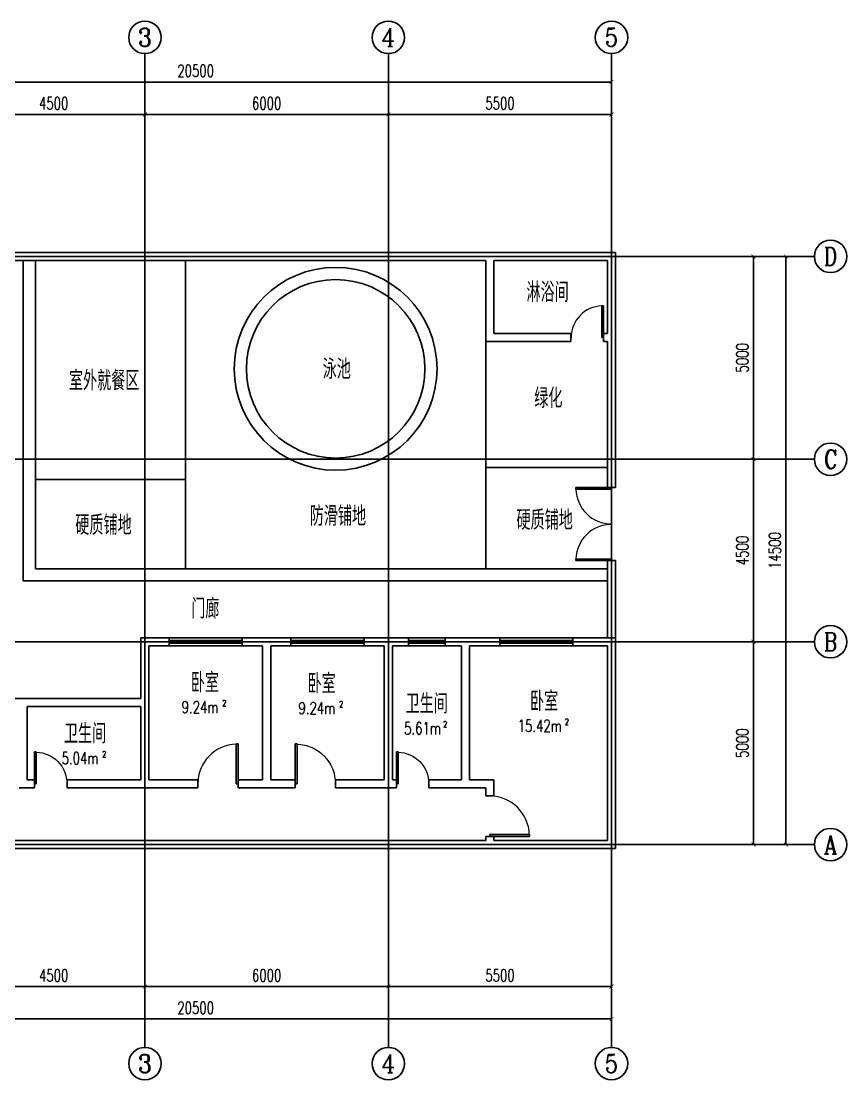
# Model space of a CAD drawing. Header units: millimetres. Extents: x 275322023 to 275354123, y 188976677 to 189002777.
# Drawn here: x 275333773 to 275354123, y 188976677 to 189002777 of the extents above; entities that cross this region are included whole.
import ezdxf
from ezdxf.enums import TextEntityAlignment as Align

# ---------------------------------------------------------------- set-up
doc = ezdxf.new("R2010")
doc.units = ezdxf.units.MM
for name, color, linetype in [('HT-A-AXIS-F01-NEW', 3, 'Continuous'), ('HT-A-AXIS-TEXT-F01-NEW', 7, 'Continuous'), ('HT-A-NOPLOT-F01-NEW', 1, 'Continuous'), ('HT-A-ROOM-F01-NEW', 7, 'Continuous'), ('HT-A-WALL-F01-NEW', 9, 'Continuous'), ('HT-A-WIND-F01-NEW', 4, 'Continuous'), ('WALL-PARAPET', 6, 'Continuous')]:
    doc.layers.add(name, color=color, linetype=linetype)
doc.styles.add('_TCH_AXIS', font='COMPLEX', dxfattribs={"bigfont": 'GBCBIG'})
doc.styles.add('_TCH_DIM_T3', font='SIMPLEX', dxfattribs={"width": 0.71, "bigfont": 'GBCBIG'})
doc.styles.add('_TCH_SPACE', font='SIMPLEX', dxfattribs={"bigfont": 'GBCBIG'})
doc.styles.add('COMPLEX', font='COMPLEX')
doc.dimstyles.new('_TCH_ARCH&&100', dxfattribs={"dimtxt": 297.5, "dimasz": 100, "dimexe": 250, "dimexo": 300, "dimgap": 126.25, "dimtad": 1, "dimdec": 0, "dimzin": 0, "dimdsep": 46, "dimtxsty": '_TCH_DIM_T3', "dimblk": 'ARCHTICK', "dimcen": 0.09, "dimclrt": 7, "dimazin": 2, "dimtfac": 1, "dimtdec": 0, "dimtix": 1, "dimtmove": 2, "dimatfit": 3, "dimfxl": 100, "dimtolj": 1, "dimtzin": 0, "dimarcsym": 0})

# ---------------------------------------------------------------- blocks, each defined once
blk = doc.blocks.new('_ArchTick')
at = {"color": 0, "linetype": 'ByBlock', "const_width": 0.15}
blk.add_lwpolyline([(-0.5, -0.5), (0.5, 0.5)], dxfattribs=at)
blk = doc.blocks.new('*D9')
at = {"layer": 'Defpoints', "color": 0, "transparency": 16777216}
for p in [(275349322.87, 188987476.64), (275351822.87, 188987476.64), (275349322.87, 188982476.64)]:
    blk.add_point(p, dxfattribs=at)
at = {"layer": 'HT-A-AXIS-F01-NEW', "color": 0, "lineweight": -2, "transparency": 16777216}
for p, q in [((275349622.87, 188987476.64), (275352072.87, 188987476.64)), ((275351822.87, 188982476.64), (275351822.87, 188987476.64)), ((275349622.87, 188982476.64), (275352072.87, 188982476.64))]:
    blk.add_line(p, q, dxfattribs=at)
at = {"layer": 'HT-A-AXIS-F01-NEW', "color": 0, "lineweight": -2, "transparency": 16777216, "xscale": 100, "yscale": 100, "zscale": 100}
for p, rotation in [((275351822.87, 188987476.64), 90), ((275351822.87, 188982476.64), 270)]:
    blk.add_blockref('_ArchTick', p, dxfattribs=dict(at, rotation=rotation))
at = {"layer": 'HT-A-AXIS-F01-NEW', "color": 7, "transparency": 16777216, "insert": (275351547.87, 188984976.64), "char_height": 297.5, "attachment_point": 5, "rotation": 90, "style": '_TCH_DIM_T3'}
blk.add_mtext('\\A1;5000', dxfattribs=at)
blk = doc.blocks.new('*D10')
at = {"layer": 'Defpoints', "color": 0, "transparency": 16777216}
for p in [(275349322.87, 188991976.64), (275351822.87, 188991976.64), (275349322.87, 188987476.64)]:
    blk.add_point(p, dxfattribs=at)
at = {"layer": 'HT-A-AXIS-F01-NEW', "color": 0, "lineweight": -2, "transparency": 16777216}
for p, q in [((275349622.87, 188991976.64), (275352072.87, 188991976.64)), ((275351822.87, 188987476.64), (275351822.87, 188991976.64)), ((275349622.87, 188987476.64), (275352072.87, 188987476.64))]:
    blk.add_line(p, q, dxfattribs=at)
at = {"layer": 'HT-A-AXIS-F01-NEW', "color": 0, "lineweight": -2, "transparency": 16777216, "xscale": 100, "yscale": 100, "zscale": 100}
for p, rotation in [((275351822.87, 188991976.64), 90), ((275351822.87, 188987476.64), 270)]:
    blk.add_blockref('_ArchTick', p, dxfattribs=dict(at, rotation=rotation))
at = {"layer": 'HT-A-AXIS-F01-NEW', "color": 7, "transparency": 16777216, "insert": (275351547.87, 188989726.64), "char_height": 297.5, "attachment_point": 5, "rotation": 90, "style": '_TCH_DIM_T3'}
blk.add_mtext('\\A1;4500', dxfattribs=at)
blk = doc.blocks.new('*D11')
at = {"layer": 'Defpoints', "color": 0, "transparency": 16777216}
for p in [(275349322.87, 188996976.64), (275351822.87, 188996976.64), (275349322.87, 188991976.64)]:
    blk.add_point(p, dxfattribs=at)
at = {"layer": 'HT-A-AXIS-F01-NEW', "color": 0, "lineweight": -2, "transparency": 16777216}
for p, q in [((275349622.87, 188996976.64), (275352072.87, 188996976.64)), ((275351822.87, 188991976.64), (275351822.87, 188996976.64)), ((275349622.87, 188991976.64), (275352072.87, 188991976.64))]:
    blk.add_line(p, q, dxfattribs=at)
at = {"layer": 'HT-A-AXIS-F01-NEW', "color": 0, "lineweight": -2, "transparency": 16777216, "xscale": 100, "yscale": 100, "zscale": 100}
for p, rotation in [((275351822.87, 188996976.64), 90), ((275351822.87, 188991976.64), 270)]:
    blk.add_blockref('_ArchTick', p, dxfattribs=dict(at, rotation=rotation))
at = {"layer": 'HT-A-AXIS-F01-NEW', "color": 7, "transparency": 16777216, "insert": (275351547.87, 188994476.64), "char_height": 297.5, "attachment_point": 5, "rotation": 90, "style": '_TCH_DIM_T3'}
blk.add_mtext('\\A1;5000', dxfattribs=at)
blk = doc.blocks.new('*D12')
at = {"layer": 'Defpoints', "color": 0, "transparency": 16777216}
for p in [(275349322.87, 188996976.64), (275352622.87, 188996976.64), (275349322.87, 188982476.64)]:
    blk.add_point(p, dxfattribs=at)
at = {"layer": 'HT-A-AXIS-F01-NEW', "color": 0, "lineweight": -2, "transparency": 16777216}
for p, q in [((275349622.87, 188996976.64), (275352872.87, 188996976.64)), ((275352622.87, 188982476.64), (275352622.87, 188996976.64)), ((275349622.87, 188982476.64), (275352872.87, 188982476.64))]:
    blk.add_line(p, q, dxfattribs=at)
at = {"layer": 'HT-A-AXIS-F01-NEW', "color": 0, "lineweight": -2, "transparency": 16777216, "xscale": 100, "yscale": 100, "zscale": 100}
for p, rotation in [((275352622.87, 188996976.64), 90), ((275352622.87, 188982476.64), 270)]:
    blk.add_blockref('_ArchTick', p, dxfattribs=dict(at, rotation=rotation))
at = {"layer": 'HT-A-AXIS-F01-NEW', "color": 7, "transparency": 16777216, "insert": (275352347.87, 188989726.64), "char_height": 297.5, "attachment_point": 5, "rotation": 90, "style": '_TCH_DIM_T3'}
blk.add_mtext('\\A1;14500', dxfattribs=at)
blk = doc.blocks.new('*D18')
at = {"layer": 'Defpoints', "color": 0, "transparency": 16777216}
for p in [(275336822.87, 189000476.64), (275332322.87, 188997976.64), (275336822.87, 188997976.64)]:
    blk.add_point(p, dxfattribs=at)
at = {"layer": 'HT-A-AXIS-F01-NEW', "color": 0, "lineweight": -2, "transparency": 16777216}
for p, q in [((275332322.87, 188998276.64), (275332322.87, 189000726.64)), ((275336822.87, 188998276.64), (275336822.87, 189000726.64)), ((275332322.87, 189000476.64), (275336822.87, 189000476.64))]:
    blk.add_line(p, q, dxfattribs=at)
at = {"layer": 'HT-A-AXIS-F01-NEW', "color": 0, "lineweight": -2, "transparency": 16777216, "xscale": 100, "yscale": 100, "zscale": 100, "rotation": 180}
blk.add_blockref('_ArchTick', (275332322.87, 189000476.64), dxfattribs=at)
at = {"layer": 'HT-A-AXIS-F01-NEW', "color": 0, "lineweight": -2, "transparency": 16777216, "xscale": 100, "yscale": 100, "zscale": 100}
blk.add_blockref('_ArchTick', (275336822.87, 189000476.64), dxfattribs=at)
at = {"layer": 'HT-A-AXIS-F01-NEW', "color": 7, "transparency": 16777216, "insert": (275334572.87, 189000751.64), "char_height": 297.5, "attachment_point": 5, "style": '_TCH_DIM_T3'}
blk.add_mtext('\\A1;4500', dxfattribs=at)
blk = doc.blocks.new('*D19')
at = {"layer": 'Defpoints', "color": 0, "transparency": 16777216}
for p in [(275342822.87, 189000476.64), (275336822.87, 188997976.64), (275342822.87, 188997976.64)]:
    blk.add_point(p, dxfattribs=at)
at = {"layer": 'HT-A-AXIS-F01-NEW', "color": 0, "lineweight": -2, "transparency": 16777216}
for p, q in [((275336822.87, 188998276.64), (275336822.87, 189000726.64)), ((275342822.87, 188998276.64), (275342822.87, 189000726.64)), ((275336822.87, 189000476.64), (275342822.87, 189000476.64))]:
    blk.add_line(p, q, dxfattribs=at)
at = {"layer": 'HT-A-AXIS-F01-NEW', "color": 0, "lineweight": -2, "transparency": 16777216, "xscale": 100, "yscale": 100, "zscale": 100, "rotation": 180}
blk.add_blockref('_ArchTick', (275336822.87, 189000476.64), dxfattribs=at)
at = {"layer": 'HT-A-AXIS-F01-NEW', "color": 0, "lineweight": -2, "transparency": 16777216, "xscale": 100, "yscale": 100, "zscale": 100}
blk.add_blockref('_ArchTick', (275342822.87, 189000476.64), dxfattribs=at)
at = {"layer": 'HT-A-AXIS-F01-NEW', "color": 7, "transparency": 16777216, "insert": (275339822.87, 189000751.64), "char_height": 297.5, "attachment_point": 5, "style": '_TCH_DIM_T3'}
blk.add_mtext('\\A1;6000', dxfattribs=at)
blk = doc.blocks.new('*D20')
at = {"layer": 'Defpoints', "color": 0, "transparency": 16777216}
for p in [(275348322.87, 189000476.64), (275342822.87, 188997976.64), (275348322.87, 188997976.64)]:
    blk.add_point(p, dxfattribs=at)
at = {"layer": 'HT-A-AXIS-F01-NEW', "color": 0, "lineweight": -2, "transparency": 16777216}
for p, q in [((275342822.87, 188998276.64), (275342822.87, 189000726.64)), ((275348322.87, 188998276.64), (275348322.87, 189000726.64)), ((275342822.87, 189000476.64), (275348322.87, 189000476.64))]:
    blk.add_line(p, q, dxfattribs=at)
at = {"layer": 'HT-A-AXIS-F01-NEW', "color": 0, "lineweight": -2, "transparency": 16777216, "xscale": 100, "yscale": 100, "zscale": 100, "rotation": 180}
blk.add_blockref('_ArchTick', (275342822.87, 189000476.64), dxfattribs=at)
at = {"layer": 'HT-A-AXIS-F01-NEW', "color": 0, "lineweight": -2, "transparency": 16777216, "xscale": 100, "yscale": 100, "zscale": 100}
blk.add_blockref('_ArchTick', (275348322.87, 189000476.64), dxfattribs=at)
at = {"layer": 'HT-A-AXIS-F01-NEW', "color": 7, "transparency": 16777216, "insert": (275345572.87, 189000751.64), "char_height": 297.5, "attachment_point": 5, "style": '_TCH_DIM_T3'}
blk.add_mtext('\\A1;5500', dxfattribs=at)
blk = doc.blocks.new('*D21')
at = {"layer": 'Defpoints', "color": 0, "transparency": 16777216}
for p in [(275348322.87, 189001276.64), (275327822.87, 188997976.64), (275348322.87, 188997976.64)]:
    blk.add_point(p, dxfattribs=at)
at = {"layer": 'HT-A-AXIS-F01-NEW', "color": 0, "lineweight": -2, "transparency": 16777216}
for p, q in [((275327822.87, 188998276.64), (275327822.87, 189001526.64)), ((275348322.87, 188998276.64), (275348322.87, 189001526.64)), ((275327822.87, 189001276.64), (275348322.87, 189001276.64))]:
    blk.add_line(p, q, dxfattribs=at)
at = {"layer": 'HT-A-AXIS-F01-NEW', "color": 0, "lineweight": -2, "transparency": 16777216, "xscale": 100, "yscale": 100, "zscale": 100, "rotation": 180}
blk.add_blockref('_ArchTick', (275327822.87, 189001276.64), dxfattribs=at)
at = {"layer": 'HT-A-AXIS-F01-NEW', "color": 0, "lineweight": -2, "transparency": 16777216, "xscale": 100, "yscale": 100, "zscale": 100}
blk.add_blockref('_ArchTick', (275348322.87, 189001276.64), dxfattribs=at)
at = {"layer": 'HT-A-AXIS-F01-NEW', "color": 7, "transparency": 16777216, "insert": (275338072.87, 189001551.64), "char_height": 297.5, "attachment_point": 5, "style": '_TCH_DIM_T3'}
blk.add_mtext('\\A1;20500', dxfattribs=at)
blk = doc.blocks.new('*D23')
at = {"layer": 'Defpoints', "color": 0, "transparency": 16777216}
for p in [(275332322.87, 188981476.64), (275336822.87, 188981476.64), (275336822.87, 188978976.64)]:
    blk.add_point(p, dxfattribs=at)
at = {"layer": 'HT-A-AXIS-F01-NEW', "color": 0, "lineweight": -2, "transparency": 16777216}
for p, q in [((275332322.87, 188981176.64), (275332322.87, 188978726.64)), ((275336822.87, 188981176.64), (275336822.87, 188978726.64)), ((275332322.87, 188978976.64), (275336822.87, 188978976.64))]:
    blk.add_line(p, q, dxfattribs=at)
at = {"layer": 'HT-A-AXIS-F01-NEW', "color": 0, "lineweight": -2, "transparency": 16777216, "xscale": 100, "yscale": 100, "zscale": 100, "rotation": 180}
blk.add_blockref('_ArchTick', (275332322.87, 188978976.64), dxfattribs=at)
at = {"layer": 'HT-A-AXIS-F01-NEW', "color": 0, "lineweight": -2, "transparency": 16777216, "xscale": 100, "yscale": 100, "zscale": 100}
blk.add_blockref('_ArchTick', (275336822.87, 188978976.64), dxfattribs=at)
at = {"layer": 'HT-A-AXIS-F01-NEW', "color": 7, "transparency": 16777216, "insert": (275334572.87, 188979251.64), "char_height": 297.5, "attachment_point": 5, "style": '_TCH_DIM_T3'}
blk.add_mtext('\\A1;4500', dxfattribs=at)
blk = doc.blocks.new('*D24')
at = {"layer": 'Defpoints', "color": 0, "transparency": 16777216}
for p in [(275336822.87, 188981476.64), (275342822.87, 188981476.64), (275342822.87, 188978976.64)]:
    blk.add_point(p, dxfattribs=at)
at = {"layer": 'HT-A-AXIS-F01-NEW', "color": 0, "lineweight": -2, "transparency": 16777216}
for p, q in [((275336822.87, 188981176.64), (275336822.87, 188978726.64)), ((275342822.87, 188981176.64), (275342822.87, 188978726.64)), ((275336822.87, 188978976.64), (275342822.87, 188978976.64))]:
    blk.add_line(p, q, dxfattribs=at)
at = {"layer": 'HT-A-AXIS-F01-NEW', "color": 0, "lineweight": -2, "transparency": 16777216, "xscale": 100, "yscale": 100, "zscale": 100, "rotation": 180}
blk.add_blockref('_ArchTick', (275336822.87, 188978976.64), dxfattribs=at)
at = {"layer": 'HT-A-AXIS-F01-NEW', "color": 0, "lineweight": -2, "transparency": 16777216, "xscale": 100, "yscale": 100, "zscale": 100}
blk.add_blockref('_ArchTick', (275342822.87, 188978976.64), dxfattribs=at)
at = {"layer": 'HT-A-AXIS-F01-NEW', "color": 7, "transparency": 16777216, "insert": (275339822.87, 188979251.64), "char_height": 297.5, "attachment_point": 5, "style": '_TCH_DIM_T3'}
blk.add_mtext('\\A1;6000', dxfattribs=at)
blk = doc.blocks.new('*D25')
at = {"layer": 'Defpoints', "color": 0, "transparency": 16777216}
for p in [(275342822.87, 188981476.64), (275348322.87, 188981476.64), (275348322.87, 188978976.64)]:
    blk.add_point(p, dxfattribs=at)
at = {"layer": 'HT-A-AXIS-F01-NEW', "color": 0, "lineweight": -2, "transparency": 16777216}
for p, q in [((275342822.87, 188981176.64), (275342822.87, 188978726.64)), ((275348322.87, 188981176.64), (275348322.87, 188978726.64)), ((275342822.87, 188978976.64), (275348322.87, 188978976.64))]:
    blk.add_line(p, q, dxfattribs=at)
at = {"layer": 'HT-A-AXIS-F01-NEW', "color": 0, "lineweight": -2, "transparency": 16777216, "xscale": 100, "yscale": 100, "zscale": 100, "rotation": 180}
blk.add_blockref('_ArchTick', (275342822.87, 188978976.64), dxfattribs=at)
at = {"layer": 'HT-A-AXIS-F01-NEW', "color": 0, "lineweight": -2, "transparency": 16777216, "xscale": 100, "yscale": 100, "zscale": 100}
blk.add_blockref('_ArchTick', (275348322.87, 188978976.64), dxfattribs=at)
at = {"layer": 'HT-A-AXIS-F01-NEW', "color": 7, "transparency": 16777216, "insert": (275345572.87, 188979251.64), "char_height": 297.5, "attachment_point": 5, "style": '_TCH_DIM_T3'}
blk.add_mtext('\\A1;5500', dxfattribs=at)
blk = doc.blocks.new('*D26')
at = {"layer": 'Defpoints', "color": 0, "transparency": 16777216}
for p in [(275327822.87, 188981476.64), (275348322.87, 188981476.64), (275348322.87, 188978176.64)]:
    blk.add_point(p, dxfattribs=at)
at = {"layer": 'HT-A-AXIS-F01-NEW', "color": 0, "lineweight": -2, "transparency": 16777216}
for p, q in [((275327822.87, 188981176.64), (275327822.87, 188977926.64)), ((275348322.87, 188981176.64), (275348322.87, 188977926.64)), ((275327822.87, 188978176.64), (275348322.87, 188978176.64))]:
    blk.add_line(p, q, dxfattribs=at)
at = {"layer": 'HT-A-AXIS-F01-NEW', "color": 0, "lineweight": -2, "transparency": 16777216, "xscale": 100, "yscale": 100, "zscale": 100, "rotation": 180}
blk.add_blockref('_ArchTick', (275327822.87, 188978176.64), dxfattribs=at)
at = {"layer": 'HT-A-AXIS-F01-NEW', "color": 0, "lineweight": -2, "transparency": 16777216, "xscale": 100, "yscale": 100, "zscale": 100}
blk.add_blockref('_ArchTick', (275348322.87, 188978176.64), dxfattribs=at)
at = {"layer": 'HT-A-AXIS-F01-NEW', "color": 7, "transparency": 16777216, "insert": (275338072.87, 188978451.64), "char_height": 297.5, "attachment_point": 5, "style": '_TCH_DIM_T3'}
blk.add_mtext('\\A1;20500', dxfattribs=at)
blk = doc.blocks.new('$DorLib2D$00000001')
for p, q in [((0.45, 0.98), (0.5, 0.98)), ((0.45, 0), (0.45, 0.98)), ((0.5, 0), (0.5, 0.98)), ((0.5, 0), (0.45, 0))]:
    blk.add_line(p, q)
at = {"lineweight": 13}
blk.add_arc((0.48, 0), 0.975, 91.47, 180, dxfattribs=at)
blk = doc.blocks.new('$TCHSYS$WIN2D')
for p, q in [((-0.5, 0.5), (0.5, 0.5)), ((-0.5, 0.5), (-0.5, -0.5)), ((0.5, 0.5), (0.5, -0.5)), ((0.5, 0.17), (-0.5, 0.17)), ((0.5, -0.17), (-0.5, -0.17)), ((-0.5, -0.5), (0.5, -0.5))]:
    blk.add_line(p, q)
blk = doc.blocks.new('$DorLib2D$00000002')
for p, q in [((-0.5, 0), (-0.5, 0.49)), ((-0.48, 0.49), (-0.5, 0.49)), ((-0.48, 0), (-0.48, 0.49)), ((0.48, 0), (0.48, 0.49)), ((0.48, 0.49), (0.5, 0.49)), ((0.5, 0), (0.5, 0.49)), ((-0.5, 0), (-0.48, 0)), ((0.5, 0), (0.48, 0))]:
    blk.add_line(p, q)
at = {"lineweight": 13}
for centre, start, end in [((-0.49, 0), 0, 88.53), ((0.49, 0), 91.47, 180)]:
    blk.add_arc(centre, 0.487, start, end, dxfattribs=at)
blk = doc.blocks.new('_AXISO')
blk.add_circle((0, 0), 0.5)
at = {"layer": 'HT-A-AXIS-TEXT-F01-NEW', "style": 'COMPLEX', "width": 1.04}
blk.add_attdef('A', text='', height=0.56, dxfattribs=at).set_placement((-0.25, -0.28), (0.25, -0.28), align=Align.FIT)

msp = doc.modelspace()

# ---------------------------------------------------------------- linework, layer by layer
for points in [[(275333822.87, 188996876.64), (275333822.87, 188988976.64), (275348222.87, 188988976.64), (275348222.87, 188987576.64)], [(275334122.87, 188996876.64), (275334122.87, 188989276.64), (275348222.87, 188989276.64), (275348222.87, 188987576.64)], [(275337822.87, 188996876.64), (275337822.87, 188989276.64)], [(275345222.87, 188994876.64), (275345222.87, 188989276.64)], [(275348222.87, 188991776.64), (275348222.87, 188991776.64), (275345222.87, 188991776.64)], [(275337822.87, 188991475.14), (275334122.87, 188991476.64)]]:
    msp.add_lwpolyline(points)
for radius in [2500, 2200]:
    msp.add_circle((275341522.87, 188994205.96), radius)
at = {"layer": 'HT-A-AXIS-F01-NEW'}
for p, q in [((275336822.87, 188997976.64), (275336822.87, 189001976.64)), ((275342822.87, 188997976.64), (275342822.87, 189001976.64)), ((275348322.87, 188997976.64), (275348322.87, 189001976.64)), ((275349322.87, 188996976.64), (275353322.87, 188996976.64)), ((275349322.87, 188991976.64), (275353322.87, 188991976.64)), ((275349322.87, 188987476.64), (275353322.87, 188987476.64)), ((275349322.87, 188982476.64), (275353322.87, 188982476.64)), ((275336822.87, 188981476.64), (275336822.87, 188977476.64)), ((275342822.87, 188981476.64), (275342822.87, 188977476.64)), ((275348322.87, 188981476.64), (275348322.87, 188977476.64))]:
    msp.add_line(p, q, dxfattribs=at)
at = {"layer": 'HT-A-NOPLOT-F01-NEW'}
for p, q in [((275336822.87, 188981476.64), (275336822.87, 188997976.64)), ((275342822.87, 188981476.64), (275342822.87, 188997976.64)), ((275348322.87, 188981476.64), (275348322.87, 188997976.64)), ((275326822.87, 188996976.64), (275349358.78, 188996976.64)), ((275326822.87, 188991976.64), (275349358.78, 188991976.64)), ((275326822.87, 188987476.64), (275349322.87, 188987476.64)), ((275326822.87, 188982476.64), (275349322.87, 188982476.64))]:
    msp.add_line(p, q, dxfattribs=at)
at = {"layer": 'HT-A-WALL-F01-NEW'}
for p, q in [((275348222.87, 188997076.64), (275348222.87, 188997076.64)), ((275348422.87, 188997076.64), (275348222.87, 188997076.64)), ((275348422.87, 188997076.64), (275348422.87, 188997076.64)), ((275337422.87, 188987576.64), (275336722.87, 188987576.64)), ((275336722.87, 188987576.64), (275336722.87, 188986076.64)), ((275337422.87, 188987376.64), (275337422.87, 188987576.64)), ((275339822.87, 188987576.64), (275339222.87, 188987576.64)), ((275339222.87, 188987576.64), (275339222.87, 188987376.64)), ((275340422.87, 188987576.64), (275339822.87, 188987576.64)), ((275340422.87, 188987376.64), (275340422.87, 188987576.64)), ((275342822.87, 188987576.64), (275342222.87, 188987576.64)), ((275342222.87, 188987576.64), (275342222.87, 188987376.64)), ((275343322.87, 188987576.64), (275342822.87, 188987576.64)), ((275343322.87, 188987376.64), (275343322.87, 188987576.64)), ((275344722.87, 188987576.64), (275344222.87, 188987576.64)), ((275344222.87, 188987576.64), (275344222.87, 188987376.64)), ((275345572.87, 188987576.64), (275344722.87, 188987576.64)), ((275345572.87, 188987376.64), (275345572.87, 188987576.64)), ((275348422.87, 188987576.64), (275347372.87, 188987576.64)), ((275347372.87, 188987576.64), (275347372.87, 188987376.64)), ((275348422.87, 188987576.64), (275348422.87, 188982376.64)), ((275336922.87, 188987376.64), (275337422.87, 188987376.64)), ((275336922.87, 188987376.64), (275336922.87, 188985976.64)), ((275339222.87, 188987376.64), (275339722.87, 188987376.64)), ((275339722.87, 188984076.64), (275339722.87, 188987376.64)), ((275339922.87, 188987376.64), (275340422.87, 188987376.64)), ((275339922.87, 188984076.64), (275339922.87, 188987376.64)), ((275342222.87, 188987376.64), (275342722.87, 188987376.64)), ((275342722.87, 188984076.64), (275342722.87, 188987376.64)), ((275342922.87, 188984076.64), (275342922.87, 188987376.64)), ((275342922.87, 188987376.64), (275343322.87, 188987376.64)), ((275344222.87, 188987376.64), (275344622.87, 188987376.64)), ((275344622.87, 188987376.64), (275344622.87, 188984076.64)), ((275344822.87, 188987376.64), (275344822.87, 188984076.64)), ((275344822.87, 188987376.64), (275345572.87, 188987376.64)), ((275347372.87, 188987376.64), (275348222.87, 188987376.64)), ((275348222.87, 188987376.64), (275348222.87, 188982576.64)), ((275332422.87, 188986076.64), (275333822.87, 188986076.64)), ((275333822.87, 188986076.64), (275336722.87, 188986076.64)), ((275336922.87, 188985976.64), (275336922.87, 188984076.64)), ((275333922.87, 188985876.64), (275336722.87, 188985876.64)), ((275333922.87, 188985876.64), (275333922.87, 188984076.64)), ((275336722.87, 188985876.64), (275336722.87, 188984076.64)), ((275333722.87, 188983876.64), (275334104.81, 188983876.64)), ((275334104.81, 188984076.64), (275333922.87, 188984076.64)), ((275334104.81, 188983876.64), (275334104.81, 188984076.64)), ((275336722.87, 188984076.64), (275334904.81, 188984076.64)), ((275334904.81, 188984076.64), (275334904.81, 188983876.64)), ((275334904.81, 188983876.64), (275336822.87, 188983876.64)), ((275336822.87, 188983876.64), (275338122.87, 188983876.64)), ((275338122.87, 188984076.64), (275336922.87, 188984076.64)), ((275338122.87, 188983876.64), (275338122.87, 188984076.64)), ((275339722.87, 188984076.64), (275339122.87, 188984076.64)), ((275339122.87, 188984076.64), (275339122.87, 188983876.64)), ((275339122.87, 188983876.64), (275339822.87, 188983876.64)), ((275339822.87, 188983876.64), (275340522.87, 188983876.64)), ((275340522.87, 188984076.64), (275339922.87, 188984076.64)), ((275340522.87, 188983876.64), (275340522.87, 188984076.64)), ((275342722.87, 188984076.64), (275341522.87, 188984076.64)), ((275341522.87, 188984076.64), (275341522.87, 188983876.64)), ((275341522.87, 188983876.64), (275342822.87, 188983876.64)), ((275342822.87, 188983876.64), (275343022.87, 188983876.64)), ((275343022.87, 188984076.64), (275342922.87, 188984076.64)), ((275343022.87, 188983876.64), (275343022.87, 188984076.64)), ((275344622.87, 188984076.64), (275343822.87, 188984076.64)), ((275343822.87, 188984076.64), (275343822.87, 188983876.64)), ((275343822.87, 188983876.64), (275344722.87, 188983876.64)), ((275344722.87, 188983876.64), (275345222.87, 188983876.64)), ((275344822.87, 188984076.64), (275345422.87, 188984076.64)), ((275345222.87, 188983876.64), (275345222.87, 188983676.64)), ((275345422.87, 188983676.64), (275345422.87, 188984076.64)), ((275345222.87, 188983676.64), (275345422.87, 188983676.64)), ((275345222.87, 188982576.64), (275332422.87, 188982576.64)), ((275345422.87, 188982676.64), (275345222.87, 188982676.64)), ((275345222.87, 188982676.64), (275345222.87, 188982576.64)), ((275345422.87, 188982576.64), (275345422.87, 188982676.64)), ((275348222.87, 188982576.64), (275345422.87, 188982576.64)), ((275345322.87, 188982376.64), (275332322.87, 188982376.64)), ((275348422.87, 188982376.64), (275345322.87, 188982376.64))]:
    msp.add_line(p, q, dxfattribs=at)
at = {"layer": 'WALL-PARAPET'}
for p, q in [((275332422.87, 188997076.64), (275345322.87, 188997076.64)), ((275345322.87, 188997076.64), (275348422.87, 188997076.64)), ((275348422.87, 188997076.64), (275348422.87, 188994976.64)), ((275332422.87, 188996876.64), (275345222.87, 188996876.64)), ((275345222.87, 188996876.64), (275345222.87, 188994876.64)), ((275345422.87, 188996876.64), (275345422.87, 188995076.64)), ((275345422.87, 188996876.64), (275348222.87, 188996876.64)), ((275348222.87, 188996876.64), (275348222.87, 188995076.64)), ((275347322.87, 188995076.64), (275345422.87, 188995076.64)), ((275347322.87, 188994876.64), (275347322.87, 188995076.64)), ((275348222.87, 188995076.64), (275348122.87, 188995076.64)), ((275348122.87, 188995076.64), (275348122.87, 188994876.64)), ((275345222.87, 188994876.64), (275347322.87, 188994876.64)), ((275348122.87, 188994876.64), (275348222.87, 188994876.64)), ((275348222.87, 188994876.64), (275348222.87, 188991276.64)), ((275348422.87, 188991276.64), (275348422.87, 188994976.64)), ((275348222.87, 188991276.64), (275348422.87, 188991276.64)), ((275348422.87, 188989476.64), (275348222.87, 188989476.64)), ((275348222.87, 188989476.64), (275348222.87, 188987576.64)), ((275348422.87, 188987576.64), (275348422.87, 188989476.64))]:
    msp.add_line(p, q, dxfattribs=at)

# ---------------------------------------------------------------- block references
at = {"layer": 'HT-A-AXIS-F01-NEW'}
ref = msp.add_blockref('_AXISO', (275336822.87, 189002376.64), dxfattribs=dict(at, xscale=800, yscale=800, zscale=800))
ref.add_attrib('A', '3', dxfattribs={"layer": 'HT-A-AXIS-TEXT-F01-NEW', "height": 452, "style": '_TCH_AXIS', "width": 1.1}).set_placement((275336657.57, 189002150.64), (275336988.17, 189002150.64), align=Align.FIT)
ref = msp.add_blockref('_AXISO', (275342822.87, 189002376.64), dxfattribs=dict(at, xscale=800, yscale=800, zscale=800))
ref.add_attrib('A', '4', dxfattribs={"layer": 'HT-A-AXIS-TEXT-F01-NEW', "height": 450.18, "style": '_TCH_AXIS', "width": 0.97}).set_placement((275342656.33, 189002151.55), (275342989.41, 189002151.55), align=Align.FIT)
ref = msp.add_blockref('_AXISO', (275348322.87, 189002376.64), dxfattribs=dict(at, xscale=800, yscale=800, zscale=800))
ref.add_attrib('A', '5', dxfattribs={"layer": 'HT-A-AXIS-TEXT-F01-NEW', "height": 450.18, "style": '_TCH_AXIS', "width": 1.11}).set_placement((275348156.33, 189002151.55), (275348489.41, 189002151.55), align=Align.FIT)
ref = msp.add_blockref('_AXISO', (275353722.87, 188996976.64), dxfattribs=dict(at, xscale=800, yscale=800, zscale=800))
ref.add_attrib('A', 'D', dxfattribs={"layer": 'HT-A-AXIS-TEXT-F01-NEW', "height": 448.31, "style": '_TCH_AXIS', "width": 0.92}).set_placement((275353555.08, 188996752.48), (275353890.66, 188996752.48), align=Align.FIT)
ref = msp.add_blockref('_AXISO', (275353722.87, 188991976.64), dxfattribs=dict(at, xscale=800, yscale=800, zscale=800))
ref.add_attrib('A', 'C', dxfattribs={"layer": 'HT-A-AXIS-TEXT-F01-NEW', "height": 452, "style": '_TCH_AXIS', "width": 1.02}).set_placement((275353557.57, 188991750.64), (275353888.17, 188991750.64), align=Align.FIT)
ref = msp.add_blockref('_AXISO', (275353722.87, 188987476.64), dxfattribs=dict(at, xscale=800, yscale=800, zscale=800))
ref.add_attrib('A', 'B', dxfattribs={"layer": 'HT-A-AXIS-TEXT-F01-NEW', "height": 448.31, "style": '_TCH_AXIS', "width": 0.92}).set_placement((275353555.08, 188987252.48), (275353890.66, 188987252.48), align=Align.FIT)
ref = msp.add_blockref('_AXISO', (275353722.87, 188982476.64), dxfattribs=dict(at, xscale=800, yscale=800, zscale=800))
ref.add_attrib('A', 'A', dxfattribs={"layer": 'HT-A-AXIS-TEXT-F01-NEW', "height": 452, "style": '_TCH_AXIS', "width": 0.85}).set_placement((275353557.57, 188982250.64), (275353888.17, 188982250.64), align=Align.FIT)
ref = msp.add_blockref('_AXISO', (275336822.87, 188977076.64), dxfattribs=dict(at, xscale=800, yscale=800, zscale=800))
ref.add_attrib('A', '3', dxfattribs={"layer": 'HT-A-AXIS-TEXT-F01-NEW', "height": 452, "style": '_TCH_AXIS', "width": 1.1}).set_placement((275336657.57, 188976850.64), (275336988.17, 188976850.64), align=Align.FIT)
ref = msp.add_blockref('_AXISO', (275342822.87, 188977076.64), dxfattribs=dict(at, xscale=800, yscale=800, zscale=800))
ref.add_attrib('A', '4', dxfattribs={"layer": 'HT-A-AXIS-TEXT-F01-NEW', "height": 450.18, "style": '_TCH_AXIS', "width": 0.97}).set_placement((275342656.33, 188976851.55), (275342989.41, 188976851.55), align=Align.FIT)
ref = msp.add_blockref('_AXISO', (275348322.87, 188977076.64), dxfattribs=dict(at, xscale=800, yscale=800, zscale=800))
ref.add_attrib('A', '5', dxfattribs={"layer": 'HT-A-AXIS-TEXT-F01-NEW', "height": 450.18, "style": '_TCH_AXIS', "width": 1.11}).set_placement((275348156.33, 188976851.55), (275348489.41, 188976851.55), align=Align.FIT)
at = {"layer": 'HT-A-WIND-F01-NEW'}
for name, p, xscale, yscale, zscale in [('$DorLib2D$00000001', (275347722.87, 188994976.64), 800, 800, 800), ('$TCHSYS$WIN2D', (275338322.87, 188987476.64), -1800, -200, -1800), ('$TCHSYS$WIN2D', (275341322.87, 188987476.64), -1800, -200, -1800), ('$TCHSYS$WIN2D', (275343772.87, 188987476.64), -900, 200, -900), ('$TCHSYS$WIN2D', (275346472.87, 188987476.64), -1800, -200, -1800), ('$DorLib2D$00000001', (275338622.87, 188983976.64), 1000, 1000, 1000), ('$DorLib2D$00000001', (275341022.87, 188983976.64), -1000, 1000, -1000), ('$DorLib2D$00000001', (275334504.81, 188983976.64), -800, 800, -800), ('$DorLib2D$00000001', (275343422.87, 188983976.64), -800, 800, -800)]:
    msp.add_blockref(name, p, dxfattribs=dict(at, xscale=xscale, yscale=yscale, zscale=zscale))
at = {"layer": 'HT-A-WIND-F01-NEW', "rotation": 270}
for name, p, xscale, yscale, zscale in [('$DorLib2D$00000002', (275348322.87, 188990376.64), -1800, -1800, -1800), ('$DorLib2D$00000001', (275345322.87, 188983176.64), 1000, 1000, 1000)]:
    msp.add_blockref(name, p, dxfattribs=dict(at, xscale=xscale, yscale=yscale, zscale=zscale))

# ---------------------------------------------------------------- texts
at = {"layer": 'HT-A-ROOM-F01-NEW', "style": '_TCH_SPACE'}
for s, p in [('淋浴间', (275346226.85, 188995852.46)), ('泳池', (275341203.72, 188993955.96)), ('室外就餐区', (275334950.26, 188993673.37)), ('绿化', (275346419.66, 188993241.81)), ('硬质铺地', (275335107.29, 188990113.11)), ('防滑铺地', (275340885.02, 188990334.98)), ('硬质铺地', (275345980.27, 188990237.66)), ('门廊', (275337964.74, 188988049.33)), ('卧室', (275337954.1, 188986226.93)), ('卧室', (275340831.6, 188986202.86)), ('卫生间', (275343247.83, 188985706.11)), ('卧室', (275346315.27, 188985768.2)), ('卫生间', (275334826.37, 188984969.86))]:
    msp.add_text(s, height=482.27, dxfattribs=at).set_placement(p)
at = {"layer": 'HT-A-ROOM-F01-NEW', "style": '_TCH_SPACE', "width": 0.71}
for s, height, p in [('9.24m', 297.5, (275337730.27, 188985715.06)), ('2', 148.75, (275338730.27, 188985890.06)), ('9.24m', 297.5, (275340607.77, 188985690.98)), ('2', 148.75, (275341607.77, 188985865.98)), ('5.61m', 297.5, (275343211.55, 188985194.23)), ('2', 148.75, (275344171.55, 188985369.23)), ('15.42m', 297.5, (275346011.44, 188985256.33)), ('2', 148.75, (275347171.44, 188985431.33)), ('5.04m', 297.5, (275334770.09, 188984457.98)), ('2', 148.75, (275335770.09, 188984632.98))]:
    msp.add_text(s, height=height, dxfattribs=at).set_placement(p)

# ---------------------------------------------------------------- dimensions: what is measured, and where the dimension line sits
at = {"layer": 'HT-A-AXIS-F01-NEW'}
for p1, p2, distance, picture, middle in [((275327822.87, 188997976.64), (275348322.87, 188997976.64), 3300, '*D21', (275338072.87, 189001551.64)), ((275332322.87, 188997976.64), (275336822.87, 188997976.64), 2500, '*D18', (275334572.87, 189000751.64)), ((275336822.87, 188997976.64), (275342822.87, 188997976.64), 2500, '*D19', (275339822.87, 189000751.64)), ((275342822.87, 188997976.64), (275348322.87, 188997976.64), 2500, '*D20', (275345572.87, 189000751.64)), ((275349322.87, 188991976.64), (275349322.87, 188996976.64), -2500, '*D11', (275351547.87, 188994476.64)), ((275349322.87, 188982476.64), (275349322.87, 188996976.64), -3300, '*D12', (275352347.87, 188989726.64)), ((275349322.87, 188987476.64), (275349322.87, 188991976.64), -2500, '*D10', (275351547.87, 188989726.64)), ((275349322.87, 188982476.64), (275349322.87, 188987476.64), -2500, '*D9', (275351547.87, 188984976.64)), ((275327822.87, 188981476.64), (275348322.87, 188981476.64), -3300, '*D26', (275338072.87, 188978451.64)), ((275332322.87, 188981476.64), (275336822.87, 188981476.64), -2500, '*D23', (275334572.87, 188979251.64)), ((275336822.87, 188981476.64), (275342822.87, 188981476.64), -2500, '*D24', (275339822.87, 188979251.64)), ((275342822.87, 188981476.64), (275348322.87, 188981476.64), -2500, '*D25', (275345572.87, 188979251.64))]:
    dim = msp.add_aligned_dim(p1=p1, p2=p2, distance=distance, dimstyle='_TCH_ARCH&&100', dxfattribs=at)
    dim.commit()
    dim.dimension.update_dxf_attribs({"geometry": picture, "text_midpoint": middle})

doc.saveas('drawing.dxf')
